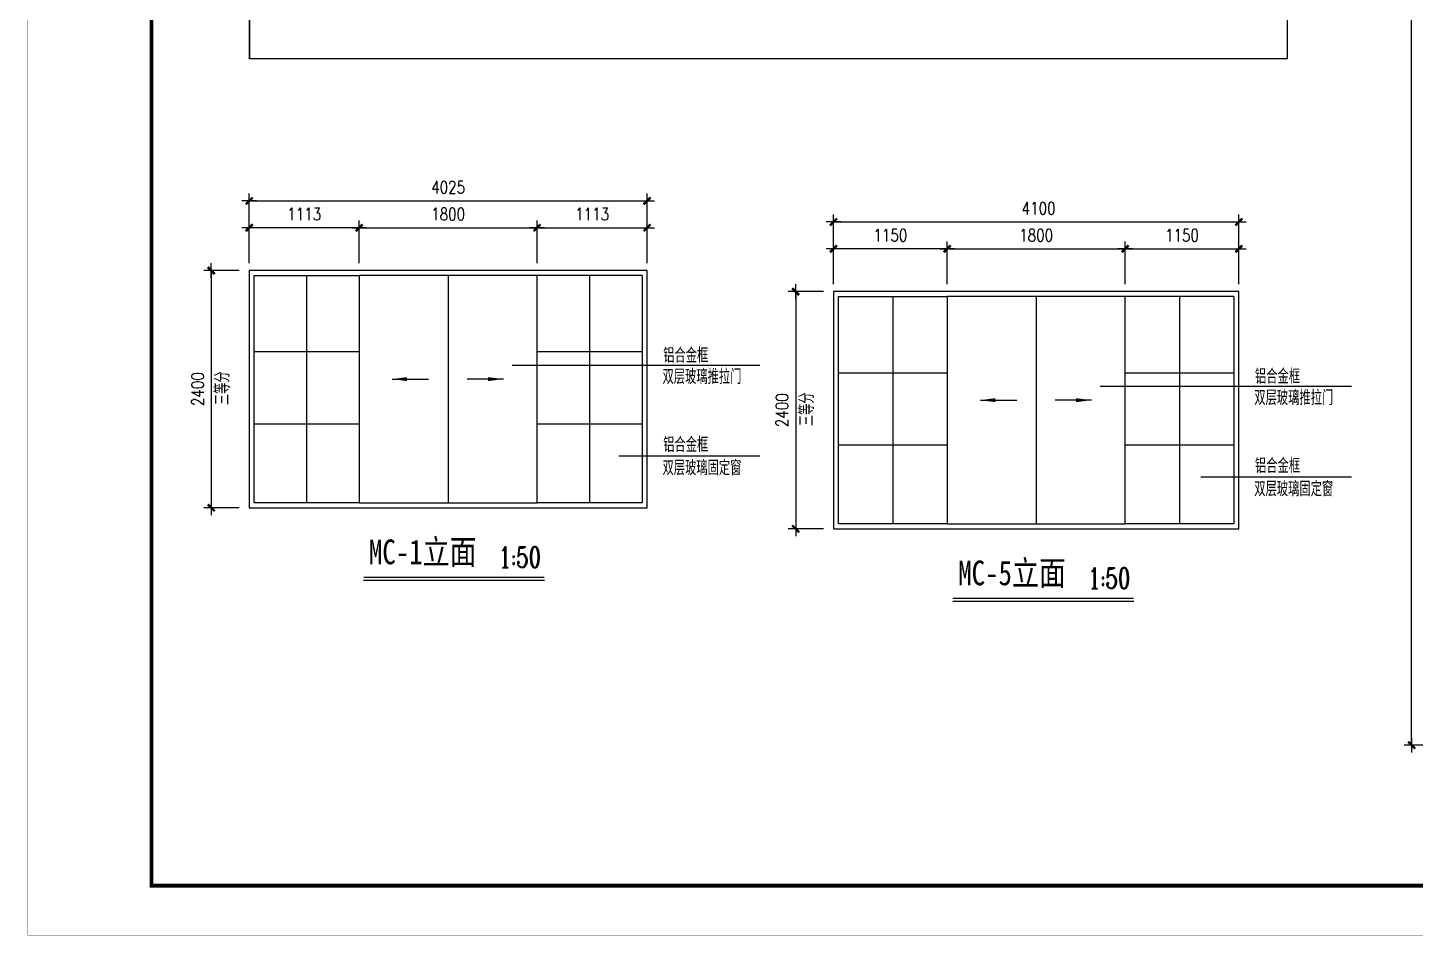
# Model space of a CAD drawing. Extents: x -357449 to -117302, y 127569 to 244935.
# Drawn here: x -351355 to -337319, y 127569 to 136752 of the extents above; entities that cross this region are included whole.
import ezdxf

# ---------------------------------------------------------------- set-up
doc = ezdxf.new("R2010")
doc.units = 0
doc.header["$MEASUREMENT"] = 0
doc.layers.get('0').update_dxf_attribs({"linetype": 'CONTINUOUS'})
doc.layers.get('DEFPOINTS').update_dxf_attribs({"linetype": 'CONTINUOUS'})
for name, color, linetype in [('LAYER3', 8, 'CONTINUOUS'), ('PD42', 11, 'CONTINUOUS'), ('PUB_TEXT', 7, 'CONTINUOUS'), ('WIN', 4, 'CONTINUOUS'), ('WINDOWS', 4, 'CONTINUOUS'), ('阳台', 4, 'CONTINUOUS')]:
    doc.layers.add(name, color=color, linetype=linetype)
doc.styles.add('_HZTXT', font='txt.shx', dxfattribs={"bigfont": 'fs.shx'})
doc.styles.add('CHINA', font='SimSun.ttf', dxfattribs={"width": 0.85, "height": 150})
doc.styles.add('DIM_FONT', font='SIMPLEX.shx', dxfattribs={"width": 0.8})
doc.styles.add('ROMAND', font='romanc.shx', dxfattribs={"bigfont": 'bigfont.shx'})
doc.dimstyles.get("Standard").update_dxf_attribs({"dimtxt": 375, "dimasz": 1, "dimexe": 150, "dimexo": 0, "dimgap": 200, "dimtad": 1, "dimdec": 0, "dimzin": 0, "dimdsep": 46, "dimtxsty": 'DIM_FONT', "dimblk1": '_DIMX', "dimblk2": '_DIMX', "dimsah": 1, "dimcen": 200, "dimclrd": 256, "dimclre": 256, "dimclrt": 4, "dimadec": 0, "dimazin": 0, "dimtfac": 1, "dimtdec": 0, "dimtix": 1, "dimtmove": 2, "dimatfit": 3, "dimldrblk": '_DIMX', "dimfxl": 0, "dimtolj": 1, "dimtzin": 0, "dimarcsym": 0})

# ---------------------------------------------------------------- blocks, each defined once
blk = doc.blocks.new('_DIMX')
blk.add_line((-150, 0), (150, 0))
at = {"const_width": 50}
blk.add_lwpolyline([(-70, -70), (70, 70)], dxfattribs=at)
blk = doc.blocks.new('*D1440')
at = {"linetype": 'ByBlock'}
for p, q in [((-353022, 145618), (-353378, 145618)), ((-353303, 145617), (-353303, 143218)), ((-353022, 143218), (-353378, 143218))]:
    blk.add_line(p, q, dxfattribs=at)
at = {"layer": 'DEFPOINTS', "color": 0, "linetype": 'ByBlock'}
for p in [(-353022, 145618), (-353303, 143218), (-353022, 143218)]:
    blk.add_point(p, dxfattribs=at)
at = {"linetype": 'ByBlock', "xscale": 0.5, "yscale": 0.5, "zscale": 0.5}
for p, rotation in [((-353303, 145618), 90), ((-353303, 143218), 270)]:
    blk.add_blockref('_DIMX', p, dxfattribs=dict(at, rotation=rotation))
at = {"color": 4, "linetype": 'ByBlock', "insert": (-353440, 144418), "char_height": 125, "attachment_point": 5, "rotation": 90, "style": 'DIM_FONT'}
blk.add_mtext('\\A1;2400', dxfattribs=at)
blk = doc.blocks.new('*D1444')
at = {"linetype": 'ByBlock'}
for p, q in [((-350007, 145692), (-350007, 146126)), ((-348894, 145692), (-348894, 146126)), ((-350006, 146051), (-348895, 146051))]:
    blk.add_line(p, q, dxfattribs=at)
at = {"layer": 'DEFPOINTS', "color": 0, "linetype": 'ByBlock'}
for p in [(-348894, 146051), (-350007, 145692), (-348894, 145692)]:
    blk.add_point(p, dxfattribs=at)
at = {"linetype": 'ByBlock', "xscale": 0.5, "yscale": 0.5, "zscale": 0.5, "rotation": 180}
blk.add_blockref('_DIMX', (-350007, 146051), dxfattribs=at)
at = {"linetype": 'ByBlock', "xscale": 0.5, "yscale": 0.5, "zscale": 0.5}
blk.add_blockref('_DIMX', (-348894, 146051), dxfattribs=at)
at = {"color": 4, "linetype": 'ByBlock', "insert": (-349450, 146189), "char_height": 125, "attachment_point": 5, "style": 'DIM_FONT'}
blk.add_mtext('\\A1;1113', dxfattribs=at)
blk = doc.blocks.new('*D1441')
at = {"linetype": 'ByBlock'}
for p, q in [((-352919, 145692), (-352919, 146398)), ((-352919, 146323), (-348895, 146323)), ((-348894, 145692), (-348894, 146398))]:
    blk.add_line(p, q, dxfattribs=at)
at = {"layer": 'DEFPOINTS', "color": 0, "linetype": 'ByBlock'}
for p in [(-348894, 146323), (-352919, 145692), (-348894, 145692)]:
    blk.add_point(p, dxfattribs=at)
at = {"linetype": 'ByBlock', "xscale": 0.5, "yscale": 0.5, "zscale": 0.5, "rotation": 180}
blk.add_blockref('_DIMX', (-352919, 146323), dxfattribs=at)
at = {"linetype": 'ByBlock', "xscale": 0.5, "yscale": 0.5, "zscale": 0.5}
blk.add_blockref('_DIMX', (-348894, 146323), dxfattribs=at)
at = {"color": 4, "linetype": 'ByBlock', "insert": (-350907, 146461), "char_height": 125, "attachment_point": 5, "style": 'DIM_FONT'}
blk.add_mtext('\\A1;4025', dxfattribs=at)
blk = doc.blocks.new('*D1442')
at = {"linetype": 'ByBlock'}
for p, q in [((-351807, 145692), (-351807, 146126)), ((-350007, 145692), (-350007, 146126)), ((-351806, 146051), (-350007, 146051))]:
    blk.add_line(p, q, dxfattribs=at)
at = {"layer": 'DEFPOINTS', "color": 0, "linetype": 'ByBlock'}
for p in [(-350007, 146051), (-351807, 145692), (-350007, 145692)]:
    blk.add_point(p, dxfattribs=at)
at = {"linetype": 'ByBlock', "xscale": 0.5, "yscale": 0.5, "zscale": 0.5, "rotation": 180}
blk.add_blockref('_DIMX', (-351807, 146051), dxfattribs=at)
at = {"linetype": 'ByBlock', "xscale": 0.5, "yscale": 0.5, "zscale": 0.5}
blk.add_blockref('_DIMX', (-350007, 146051), dxfattribs=at)
at = {"color": 4, "linetype": 'ByBlock', "insert": (-350907, 146189), "char_height": 125, "attachment_point": 5, "style": 'DIM_FONT'}
blk.add_mtext('\\A1;1800', dxfattribs=at)
blk = doc.blocks.new('*D1443')
at = {"linetype": 'ByBlock'}
for p, q in [((-352919, 145692), (-352919, 146126)), ((-351807, 145692), (-351807, 146126)), ((-351807, 146051), (-352919, 146051))]:
    blk.add_line(p, q, dxfattribs=at)
at = {"layer": 'DEFPOINTS', "color": 0, "linetype": 'ByBlock'}
for p in [(-352919, 146051), (-352919, 145692), (-351807, 145692)]:
    blk.add_point(p, dxfattribs=at)
at = {"linetype": 'ByBlock', "xscale": 0.5, "yscale": 0.5, "zscale": 0.5, "rotation": 180}
blk.add_blockref('_DIMX', (-352919, 146051), dxfattribs=at)
at = {"linetype": 'ByBlock', "xscale": 0.5, "yscale": 0.5, "zscale": 0.5}
blk.add_blockref('_DIMX', (-351807, 146051), dxfattribs=at)
at = {"color": 4, "linetype": 'ByBlock', "insert": (-352363, 146189), "char_height": 125, "attachment_point": 5, "style": 'DIM_FONT'}
blk.add_mtext('\\A1;1113', dxfattribs=at)
blk = doc.blocks.new('*D1464')
at = {"linetype": 'ByBlock'}
for p, q in [((-322943, 145692), (-322943, 146126)), ((-321793, 145692), (-321793, 146126)), ((-321793, 146051), (-322942, 146051))]:
    blk.add_line(p, q, dxfattribs=at)
at = {"layer": 'DEFPOINTS', "color": 0, "linetype": 'ByBlock'}
for p in [(-322943, 146051), (-322943, 145692), (-321793, 145692)]:
    blk.add_point(p, dxfattribs=at)
at = {"linetype": 'ByBlock', "xscale": 0.5, "yscale": 0.5, "zscale": 0.5, "rotation": 180}
blk.add_blockref('_DIMX', (-322943, 146051), dxfattribs=at)
at = {"linetype": 'ByBlock', "xscale": 0.5, "yscale": 0.5, "zscale": 0.5}
blk.add_blockref('_DIMX', (-321793, 146051), dxfattribs=at)
at = {"color": 4, "linetype": 'ByBlock', "insert": (-322368, 146189), "char_height": 125, "attachment_point": 5, "style": 'DIM_FONT'}
blk.add_mtext('\\A1;1150', dxfattribs=at)
blk = doc.blocks.new('*D1463')
at = {"linetype": 'ByBlock'}
for p, q in [((-321793, 145692), (-321793, 146126)), ((-319993, 145692), (-319993, 146126)), ((-321792, 146051), (-319993, 146051))]:
    blk.add_line(p, q, dxfattribs=at)
at = {"layer": 'DEFPOINTS', "color": 0, "linetype": 'ByBlock'}
for p in [(-319993, 146051), (-321793, 145692), (-319993, 145692)]:
    blk.add_point(p, dxfattribs=at)
at = {"linetype": 'ByBlock', "xscale": 0.5, "yscale": 0.5, "zscale": 0.5, "rotation": 180}
blk.add_blockref('_DIMX', (-321793, 146051), dxfattribs=at)
at = {"linetype": 'ByBlock', "xscale": 0.5, "yscale": 0.5, "zscale": 0.5}
blk.add_blockref('_DIMX', (-319993, 146051), dxfattribs=at)
at = {"color": 4, "linetype": 'ByBlock', "insert": (-320893, 146189), "char_height": 125, "attachment_point": 5, "style": 'DIM_FONT'}
blk.add_mtext('\\A1;1800', dxfattribs=at)
blk = doc.blocks.new('*D1462')
at = {"linetype": 'ByBlock'}
for p, q in [((-322943, 145692), (-322943, 146398)), ((-322942, 146323), (-318843, 146323)), ((-318843, 145692), (-318843, 146398))]:
    blk.add_line(p, q, dxfattribs=at)
at = {"layer": 'DEFPOINTS', "color": 0, "linetype": 'ByBlock'}
for p in [(-318843, 146323), (-322943, 145692), (-318843, 145692)]:
    blk.add_point(p, dxfattribs=at)
at = {"linetype": 'ByBlock', "xscale": 0.5, "yscale": 0.5, "zscale": 0.5, "rotation": 180}
blk.add_blockref('_DIMX', (-322943, 146323), dxfattribs=at)
at = {"linetype": 'ByBlock', "xscale": 0.5, "yscale": 0.5, "zscale": 0.5}
blk.add_blockref('_DIMX', (-318843, 146323), dxfattribs=at)
at = {"color": 4, "linetype": 'ByBlock', "insert": (-320868, 146461), "char_height": 125, "attachment_point": 5, "style": 'DIM_FONT'}
blk.add_mtext('\\A1;4100', dxfattribs=at)
blk = doc.blocks.new('*D1460')
at = {"linetype": 'ByBlock'}
for p, q in [((-323045, 145618), (-323401, 145618)), ((-323326, 145617), (-323326, 143218)), ((-323045, 143218), (-323401, 143218))]:
    blk.add_line(p, q, dxfattribs=at)
at = {"layer": 'DEFPOINTS', "color": 0, "linetype": 'ByBlock'}
for p in [(-323045, 145618), (-323326, 143218), (-323045, 143218)]:
    blk.add_point(p, dxfattribs=at)
at = {"linetype": 'ByBlock', "xscale": 0.5, "yscale": 0.5, "zscale": 0.5}
for p, rotation in [((-323326, 145618), 90), ((-323326, 143218), 270)]:
    blk.add_blockref('_DIMX', p, dxfattribs=dict(at, rotation=rotation))
at = {"color": 4, "linetype": 'ByBlock', "insert": (-323464, 144418), "char_height": 125, "attachment_point": 5, "rotation": 90, "style": 'DIM_FONT'}
blk.add_mtext('\\A1;2400', dxfattribs=at)
blk = doc.blocks.new('*D1461')
at = {"linetype": 'ByBlock'}
for p, q in [((-319993, 145692), (-319993, 146126)), ((-318843, 145692), (-318843, 146126)), ((-319992, 146051), (-318843, 146051))]:
    blk.add_line(p, q, dxfattribs=at)
at = {"layer": 'DEFPOINTS', "color": 0, "linetype": 'ByBlock'}
for p in [(-318843, 146051), (-319993, 145692), (-318843, 145692)]:
    blk.add_point(p, dxfattribs=at)
at = {"linetype": 'ByBlock', "xscale": 0.5, "yscale": 0.5, "zscale": 0.5, "rotation": 180}
blk.add_blockref('_DIMX', (-319993, 146051), dxfattribs=at)
at = {"linetype": 'ByBlock', "xscale": 0.5, "yscale": 0.5, "zscale": 0.5}
blk.add_blockref('_DIMX', (-318843, 146051), dxfattribs=at)
at = {"color": 4, "linetype": 'ByBlock', "insert": (-319418, 146189), "char_height": 125, "attachment_point": 5, "style": 'DIM_FONT'}
blk.add_mtext('\\A1;1150', dxfattribs=at)
blk = doc.blocks.new('*D1500')
at = {"linetype": 'ByBlock'}
for p, q in [((-335490, 147417), (-335958, 147417)), ((-335883, 129493), (-335883, 147417)), ((-335490, 129492), (-335958, 129492))]:
    blk.add_line(p, q, dxfattribs=at)
at = {"layer": 'DEFPOINTS', "color": 0, "linetype": 'ByBlock'}
for p in [(-335883, 147417), (-335490, 147417), (-335490, 129492)]:
    blk.add_point(p, dxfattribs=at)
at = {"linetype": 'ByBlock', "xscale": 0.5, "yscale": 0.5, "zscale": 0.5}
for p, rotation in [((-335883, 147417), 90), ((-335883, 129492), 270)]:
    blk.add_blockref('_DIMX', p, dxfattribs=dict(at, rotation=rotation))
at = {"color": 4, "linetype": 'ByBlock', "insert": (-336021, 138455), "char_height": 125, "attachment_point": 5, "rotation": 90, "style": 'DIM_FONT'}
blk.add_mtext('\\A1;35850', dxfattribs=at)

msp = doc.modelspace()

# ---------------------------------------------------------------- linework, layer by layer
msp.add_line((-349113.06, 155136.22), (-349113.06, 136436.22))
msp.add_line((-349113.06, 155136.22), (-349113.06, 136436.22))
for points, const_width in [([(-309303.31, 157270.75), (-351353.31, 157270.75), (-351353.31, 127570.75), (-309303.31, 127570.75)], 4), ([(-350103.31, 128070.75), (-350103.31, 156770.75), (-309803.31, 156770.75), (-309803.31, 128070.75)], 40)]:
    msp.add_lwpolyline(points, close=True, dxfattribs=dict(const_width=const_width))
msp.add_lwpolyline([(-349113.06, 155136.22), (-338613.06, 155136.22), (-338613.06, 136436.22), (-349113.06, 136436.22)], close=True)
at = {"layer": 'LAYER3'}
for p, q in [((-347667.28, 133196.45), (-347299.79, 133196.45)), ((-346543.88, 133196.45), (-346911.37, 133196.45)), ((-341718.08, 132983.39), (-341350.6, 132983.39)), ((-340594.68, 132983.39), (-340962.17, 132983.39))]:
    msp.add_line(p, q, dxfattribs=at)
for points in [[(-347667.28, 133196.45), (-347517.28, 133176.45), (-347517.28, 133216.45)], [(-346543.88, 133196.45), (-346698.88, 133176.45), (-346698.88, 133216.45)], [(-341718.08, 132983.39), (-341568.08, 132963.39), (-341568.08, 133003.39)], [(-340594.68, 132983.39), (-340749.68, 132963.39), (-340749.68, 133003.39)]]:
    msp.add_solid(points, dxfattribs=at)
at = {"layer": 'PD42'}
for p, q in [((-349064.82, 134244.53), (-348002.82, 134244.53)), ((-349064.82, 131944.53), (-349064.82, 134244.53)), ((-348533.82, 134244.53), (-348533.82, 131944.53)), ((-346201.82, 134244.53), (-348002.82, 134244.53)), ((-348002.82, 134244.53), (-348002.82, 131944.53)), ((-347102.32, 134244.53), (-347102.32, 131944.53)), ((-345139.82, 134244.53), (-346201.82, 134244.53)), ((-346201.82, 131944.53), (-346201.82, 134244.53)), ((-345670.82, 134244.53), (-345670.82, 131944.53)), ((-345139.82, 134244.53), (-345139.82, 131944.53)), ((-343153.13, 134031.47), (-342053.63, 134031.47)), ((-343153.13, 131731.47), (-343153.13, 134031.47)), ((-342603.38, 134031.47), (-342603.38, 131731.47)), ((-340252.63, 134031.47), (-342053.63, 134031.47)), ((-342053.63, 134031.47), (-342053.63, 131731.47)), ((-341153.13, 134031.47), (-341153.13, 131731.47)), ((-339153.13, 134031.47), (-340252.63, 134031.47)), ((-340252.63, 131731.47), (-340252.63, 134031.47)), ((-339702.88, 134031.47), (-339702.88, 131731.47)), ((-339153.13, 134031.47), (-339153.13, 131731.47)), ((-349064.82, 133474.53), (-348002.82, 133474.53)), ((-346201.82, 133474.53), (-345139.82, 133474.53)), ((-343153.13, 133261.47), (-342053.63, 133261.47)), ((-340252.63, 133261.47), (-339153.13, 133261.47)), ((-349064.82, 132744.53), (-348002.82, 132744.53)), ((-346201.82, 132744.53), (-345139.82, 132744.53)), ((-343153.13, 132531.47), (-342053.63, 132531.47)), ((-340252.63, 132531.47), (-339153.13, 132531.47)), ((-348002.82, 131944.53), (-349064.82, 131944.53)), ((-348002.82, 131944.53), (-346201.82, 131944.53)), ((-345139.82, 131944.53), (-346201.82, 131944.53)), ((-342053.63, 131731.47), (-343153.13, 131731.47)), ((-342053.63, 131731.47), (-340252.63, 131731.47)), ((-339153.13, 131731.47), (-340252.63, 131731.47))]:
    msp.add_line(p, q, dxfattribs=at)
at = {"layer": 'PUB_TEXT'}
for p, q in [((-346127.77, 131160.18), (-347958.71, 131160.18)), ((-340166.07, 130947.12), (-341997.01, 130947.12))]:
    msp.add_line(p, q, dxfattribs=at)
at = {"layer": 'PUB_TEXT', "const_width": 12}
for points in [[(-346127.77, 131190.29), (-347958.71, 131190.29)], [(-340166.07, 130977.23), (-341997.01, 130977.23)]]:
    msp.add_lwpolyline(points, dxfattribs=at)
at = {"layer": 'WIN'}
for p, q in [((-343949.22, 133334.22), (-346455.54, 133334.22)), ((-337962.53, 133121.17), (-340506.34, 133121.17)), ((-343949.22, 132416.74), (-345374.71, 132416.74)), ((-337962.53, 132203.68), (-339488.01, 132203.68))]:
    msp.add_line(p, q, dxfattribs=at)
at = {"layer": '阳台'}
for p, q in [((-345089.82, 134294.53), (-349114.82, 134294.53)), ((-349114.82, 134294.53), (-349114.82, 131894.53)), ((-345089.82, 131894.53), (-345089.82, 134294.53)), ((-339103.13, 134081.47), (-343203.13, 134081.47)), ((-343203.13, 134081.47), (-343203.13, 131681.47)), ((-339103.13, 131681.47), (-339103.13, 134081.47)), ((-349114.82, 131894.53), (-345089.82, 131894.53)), ((-343203.13, 131681.47), (-339103.13, 131681.47))]:
    msp.add_line(p, q, dxfattribs=at)

# ---------------------------------------------------------------- texts
at = {"layer": 'PUB_TEXT'}
for s, height, style, width, p in [('铝合金框', 150, '_HZTXT', 0.8, (-344926.84, 133361.48)), ('双层玻璃推拉门', 150, '_HZTXT', 0.8, (-344933.59, 133146.16)), ('铝合金框', 150, '_HZTXT', 0.8, (-338940.14, 133148.42)), ('双层玻璃推拉门', 150, '_HZTXT', 0.8, (-338946.89, 132933.1)), ('铝合金框', 150, '_HZTXT', 0.8, (-344926.84, 132457.48)), ('双层玻璃固定窗', 150, '_HZTXT', 0.8, (-344933.59, 132223.8)), ('铝合金框', 150, '_HZTXT', 0.8, (-338940.14, 132244.42)), ('双层玻璃固定窗', 150, '_HZTXT', 0.8, (-338946.89, 132010.74)), ('MC-1立面', 250, 'CHINA', 0.8, (-347904.26, 131323.33)), ('1:50', 210, 'ROMAND', 0.7, (-346590.78, 131289.77)), ('MC-5立面', 250, 'CHINA', 0.8, (-341942.56, 131110.27)), ('1:50', 210, 'ROMAND', 0.7, (-340629.09, 131076.71))]:
    msp.add_text(s, height=height, dxfattribs=dict(at, style=style, width=width)).set_placement(p)
at = {"layer": 'PUB_TEXT', "style": '_HZTXT', "width": 0.8}
for p in [(-349312.47, 132933.39), (-343400.77, 132720.33)]:
    msp.add_text('三等分', height=150, rotation=90, dxfattribs=at).set_placement(p)

# ---------------------------------------------------------------- dimensions: what is measured, and where the dimension line sits
at = {"layer": 'WINDOWS'}
for base, p1, p2, override, picture, middle, set_off in [((-337355.54, 147417.48), (-336962.88, 129492.48), (-336962.88, 147417.48), {"dimscale": 0.5, "dimtxt": 250, "dimgap": 150, "dimlfac": 2, "dimblk": '_DIMX'}, '*D1500', (-337493.04, 138454.98), (-1472.42, 0)), ((-349498.39, 131894.53), (-349217.75, 134294.53), (-349217.75, 131894.53), {"dimscale": 0.5, "dimtxt": 250, "dimgap": 150, "dimblk": '_DIMX'}, '*D1440', (-349635.89, 133094.53), (3804.3, -11323.2)), ((-343586.69, 131681.47), (-343306.05, 134081.47), (-343306.05, 131681.47), {"dimscale": 0.5, "dimtxt": 250, "dimgap": 150, "dimblk": '_DIMX'}, '*D1460', (-343724.19, 132881.47), (-20260.62, -11536.26))]:
    dim = msp.add_linear_dim(base=base, p1=p1, p2=p2, angle=90, dimstyle='Standard', override=override, dxfattribs=at)
    dim.commit()
    dim.dimension.update_dxf_attribs({"geometry": picture, "text_midpoint": middle, "insert": set_off})
for base, p1, p2, picture, middle, set_off in [((-345089.82, 134999.95), (-349114.82, 134368.47), (-345089.82, 134368.47), '*D1441', (-347102.32, 135137.45), (3804.3, -11323.2)), ((-349114.82211313, 134728.17282034), (-348002.32211313, 134368.4726717), (-349114.82211313, 134368.4726717), '*D1443', (-348558.57211313, 134865.67282034), (3804.29977855, -11323.199641)), ((-346202.32, 134728.17), (-348002.32, 134368.47), (-346202.32, 134368.47), '*D1442', (-347102.32, 134865.67), (3804.3, -11323.2)), ((-345089.82211313, 134728.17282034), (-346202.32211313, 134368.4726717), (-345089.82211313, 134368.4726717), '*D1444', (-345646.07211313, 134865.67282034), (3804.29977855, -11323.199641)), ((-343203.13, 134515.11), (-342053.13, 134155.41), (-343203.13, 134155.41), '*D1464', (-342628.13, 134652.61), (-20260.62, -11536.26)), ((-340253.13, 134515.11), (-342053.13, 134155.41), (-340253.13, 134155.41), '*D1463', (-341153.13, 134652.61), (-20260.62, -11536.26)), ((-339103.13, 134515.11), (-340253.13, 134155.41), (-339103.13, 134155.41), '*D1461', (-339678.13, 134652.61), (-20260.62, -11536.26))]:
    dim = msp.add_linear_dim(base=base, p1=p1, p2=p2, dimstyle='Standard', override={"dimscale": 0.5, "dimtxt": 250, "dimgap": 150, "dimblk": '_DIMX'}, dxfattribs=at)
    dim.commit()
    dim.dimension.update_dxf_attribs({"geometry": picture, "text_midpoint": middle, "insert": set_off})
dim = msp.add_linear_dim(base=(-339103.13, 134786.89), p1=(-343203.13, 134155.41), p2=(-339103.13, 134155.41), dimstyle='Standard', override={"dimscale": 0.5, "dimtxt": 250, "dimgap": 150, "dimblk": '_DIMX'}, dxfattribs=at)
dim.commit()
dim.dimension.update_dxf_attribs({"geometry": '*D1462', "text_midpoint": (-341128.13, 134924.39), "dimtype": 160, "insert": (-20260.62, -11536.26)})

doc.saveas('drawing.dxf')
